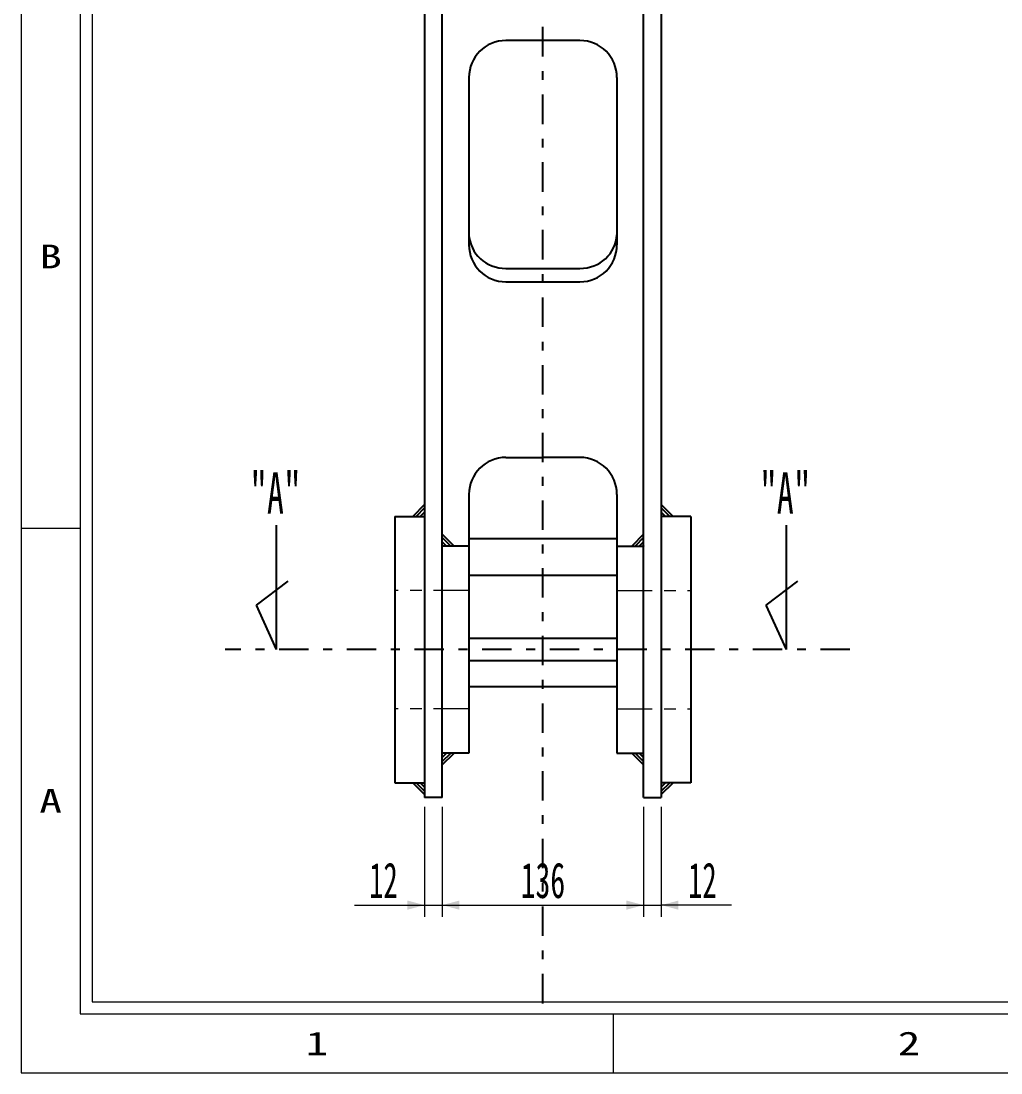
# Model space of a CAD drawing. Header units: millimetres. Extents: x -1604 to 1596, y -1101 to 1107.
# Drawn here: x -1604 to -942, y -1101 to -390 of the extents above; entities that cross this region are included whole.
import ezdxf
from ezdxf.enums import TextEntityAlignment as Align

# ---------------------------------------------------------------- set-up
doc = ezdxf.new("R2010")
doc.units = ezdxf.units.MM
doc.header["$LTSCALE"] = 8
doc.linetypes.add('CENTER', pattern=[5.716318, 2.485356, -1.242678, 0.745607, -1.242678])
doc.linetypes.add('DIVIDE', pattern=[7.953138, 2.982427, -0.994142, 0.994142, -0.994142, 0.994142, -0.994142])
doc.layers.add('ZUWAKU', color=7, linetype='Continuous')
doc.styles.add('FdaStyle0', font='', dxfattribs={"width": 0.633743, "height": 24})
doc.styles.get('FdaStyle0').set_extended_font_data('굴림체')

# ---------------------------------------------------------------- blocks, each defined once
blk = doc.blocks.new('_ArrowFill')
at = {"linetype": 'Continuous'}
blk.add_hatch(color=0, dxfattribs=at).paths.add_polyline_path([(0, 0), (-0.966, 0.259), (-0.966, -0.259)], flags=0)
blk = doc.blocks.new('DA_IMAGEDIMGROUP_13')
at = {"color": 4, "lineweight": 13}
for p, q in [((-1331.37, -921.41), (-1331.37, -995.77)), ((-1319.37, -921.41), (-1319.37, -995.77)), ((-1183.37, -921.41), (-1183.37, -995.77)), ((-1171.37, -921.41), (-1171.37, -995.77)), ((-1378.71, -987.77), (-1331.37, -987.77)), ((-1331.37, -987.77), (-1319.37, -987.77)), ((-1319.37, -987.77), (-1183.37, -987.77)), ((-1183.37, -987.77), (-1171.37, -987.77)), ((-1124.03, -987.77), (-1171.37, -987.77))]:
    blk.add_line(p, q, dxfattribs=at)
at = {"color": 4, "xscale": 12.00001044027347, "yscale": 11.99999790884644}
for p in [(-1331.37, -987.77), (-1183.37, -987.77)]:
    blk.add_blockref('_ArrowFill', p, dxfattribs=at)
at = {"color": 4, "xscale": 12.00001044027347, "yscale": 11.99999790884644, "rotation": 180}
for p in [(-1319.37, -987.77), (-1171.37, -987.77)]:
    blk.add_blockref('_ArrowFill', p, dxfattribs=at)
at = {"color": 3, "style": 'FdaStyle0'}
for s, width, p, p2 in [('12', 0.605455, (-1368.71, -982.97), (-1349.51, -982.97)), ('136', 0.625313, (-1266.37, -982.97), (-1236.37, -982.97)), ('12', 0.605455, (-1153.23, -982.97), (-1134.03, -982.97))]:
    blk.add_text(s, height=24, dxfattribs=dict(at, width=width)).set_placement(p, p2, align=Align.FIT)
blk = doc.blocks.new('DC_GROUP_4')
at = {"layer": 'ZUWAKU', "color": 3, "lineweight": 13}
for p, q in [((-1556, 1058.76), (-1556, -1053.24)), ((-1556, -1053.24), (1548, -1053.24))]:
    blk.add_line(p, q, dxfattribs=at)
blk = doc.blocks.new('DC_GROUP_5')
at = {"layer": 'ZUWAKU', "color": 3, "lineweight": 13}
for p, q in [((-1564, 1066.76), (-1564, -1061.24)), ((-1564, -1061.24), (1556, -1061.24))]:
    blk.add_line(p, q, dxfattribs=at)
blk = doc.blocks.new('DC_GROUP_6')
at = {"layer": 'ZUWAKU', "color": 7, "lineweight": 13}
for p, q in [((-1604, 1106.76), (-1604, -1101.24)), ((-1604, -1101.24), (1596, -1101.24))]:
    blk.add_line(p, q, dxfattribs=at)
blk = doc.blocks.new('DC_GROUP_7')
at = {"layer": 'ZUWAKU', "color": 3, "lineweight": 13}
for p, q in [((-1564, 1066.76), (-1564, -1061.24)), ((-1564, -1061.24), (1556, -1061.24))]:
    blk.add_line(p, q, dxfattribs=at)
blk = doc.blocks.new('DC_GROUP_8')
at = {"layer": 'ZUWAKU', "color": 3, "lineweight": 13}
for p, q in [((-1556, 1058.76), (-1556, -1053.24)), ((-1556, -1053.24), (1548, -1053.24))]:
    blk.add_line(p, q, dxfattribs=at)
blk = doc.blocks.new('DC_GROUP_2')
at = {"layer": 'ZUWAKU', "color": 3, "lineweight": 18}
for p, q in [((-1564, -733.24), (-1604, -733.24)), ((-1204, -1061.24), (-1204, -1101.24))]:
    blk.add_line(p, q, dxfattribs=at)
at = {"layer": 'ZUWAKU', "linetype": 'Continuous'}
for name in ['DC_GROUP_6', 'DC_GROUP_5', 'DC_GROUP_7', 'DC_GROUP_4', 'DC_GROUP_8']:
    blk.add_blockref(name, (0, 0), dxfattribs=at)
at = {"layer": 'ZUWAKU', "color": 3, "style": 'FdaStyle0'}
for s, width, p, p2 in [('B', 1.506429, (-1591.6, -557.24), (-1576.4, -557.24)), ('A', 1.425, (-1591.6, -925.24), (-1576.4, -925.24)), ('1', 2.023561, (-1411.6, -1089.24), (-1396.4, -1089.24)), ('2', 1.485211, (-1011.6, -1089.24), (-996.4, -1089.24))]:
    blk.add_text(s, height=16, dxfattribs=dict(at, width=width)).set_placement(p, p2, align=Align.FIT)

msp = doc.modelspace()

# ---------------------------------------------------------------- linework, layer by layer
at = {"color": 4, "linetype": 'CENTER'}
for p, q in [((-1251.37, -1054.21), (-1251.37, 58.76)), ((-1043.91, -815.01), (-1466.17, -815.01))]:
    msp.add_line(p, q, dxfattribs=at)
at = {"color": 3}
for p, q in [((-1331.37, -8.03), (-1331.37, -915.01)), ((-1319.37, -915.01), (-1319.37, -8.03)), ((-1183.37, -915.01), (-1183.37, -8.03)), ((-1171.37, -8.03), (-1171.37, -915.01)), ((-1226.37, -403.22), (-1276.37, -403.22)), ((-1301.37, -428.22), (-1301.37, -541.4)), ((-1201.37, -428.22), (-1201.37, -541.4)), ((-1276.37, -557.34), (-1226.37, -557.34)), ((-1276.37, -566.4), (-1226.37, -566.4)), ((-1276.37, -685.1), (-1251.37, -685.1)), ((-1226.37, -685.1), (-1251.37, -685.1)), ((-1301.37, -710.1), (-1301.37, -745.01)), ((-1201.37, -710.1), (-1201.37, -745.01)), ((-1331.37, -717.01), (-1339.37, -725.01)), ((-1171.37, -717.01), (-1163.37, -725.01)), ((-1351.37, -725.01), (-1351.37, -905.01)), ((-1351.37, -725.01), (-1331.37, -725.01)), ((-1331.37, -719.25), (-1337.13, -725.01)), ((-1331.37, -722.08), (-1334.3, -725.01)), ((-1331.37, -724.91), (-1331.47, -725.01)), ((-1171.37, -719.25), (-1165.62, -725.01)), ((-1171.37, -722.08), (-1168.45, -725.01)), ((-1171.37, -724.91), (-1171.28, -725.01)), ((-1151.37, -725.01), (-1171.37, -725.01)), ((-1151.37, -725.01), (-1151.37, -905.01)), ((-1431.37, -815.01), (-1431.37, -730.87)), ((-1086.89, -815.01), (-1086.89, -730.87)), ((-1319.37, -737.01), (-1311.37, -745.01)), ((-1319.37, -739.25), (-1313.62, -745.01)), ((-1183.37, -737.01), (-1191.37, -745.01)), ((-1183.37, -739.25), (-1189.13, -745.01)), ((-1319.37, -742.08), (-1316.45, -745.01)), ((-1319.37, -744.91), (-1319.28, -745.01)), ((-1301.37, -745.01), (-1319.37, -745.01)), ((-1301.37, -740.01), (-1201.37, -740.01)), ((-1301.37, -745.01), (-1301.37, -885.01)), ((-1201.37, -745.01), (-1201.37, -885.01)), ((-1201.37, -745.01), (-1183.37, -745.01)), ((-1183.37, -742.08), (-1186.3, -745.01)), ((-1183.37, -744.91), (-1183.47, -745.01)), ((-1201.37, -765.01), (-1301.37, -765.01)), ((-1444.96, -784.9), (-1423.57, -768.86)), ((-1100.48, -784.9), (-1079.09, -768.86)), ((-1431.37, -815.01), (-1444.96, -784.9)), ((-1086.89, -815.01), (-1100.48, -784.9)), ((-1201.37, -807.51), (-1301.37, -807.51)), ((-1201.37, -822.51), (-1301.37, -822.51)), ((-1301.37, -840.01), (-1201.37, -840.01)), ((-1301.37, -885.01), (-1319.37, -885.01)), ((-1319.37, -893.01), (-1311.37, -885.01)), ((-1319.37, -890.76), (-1313.62, -885.01)), ((-1319.37, -887.93), (-1316.45, -885.01)), ((-1319.37, -885.1), (-1319.28, -885.01)), ((-1201.37, -885.01), (-1183.37, -885.01)), ((-1183.37, -893.01), (-1191.37, -885.01)), ((-1183.37, -890.76), (-1189.13, -885.01)), ((-1183.37, -887.93), (-1186.3, -885.01)), ((-1183.37, -885.1), (-1183.47, -885.01)), ((-1351.37, -905.01), (-1331.37, -905.01)), ((-1331.37, -913.01), (-1339.37, -905.01)), ((-1331.37, -910.76), (-1337.13, -905.01)), ((-1331.37, -907.93), (-1334.3, -905.01)), ((-1331.37, -905.1), (-1331.47, -905.01)), ((-1151.37, -905.01), (-1171.37, -905.01)), ((-1171.37, -913.01), (-1163.37, -905.01)), ((-1171.37, -910.76), (-1165.62, -905.01)), ((-1171.37, -907.93), (-1168.45, -905.01)), ((-1171.37, -905.1), (-1171.28, -905.01)), ((-1319.37, -915.01), (-1331.37, -915.01)), ((-1183.37, -915.01), (-1171.37, -915.01))]:
    msp.add_line(p, q, dxfattribs=at)
at = {"color": 4, "linetype": 'DIVIDE', "lineweight": 13}
for p, q in [((-1301.37, -775.01), (-1351.37, -775.01)), ((-1201.37, -775.01), (-1151.37, -775.01)), ((-1301.37, -855.01), (-1351.37, -855.01)), ((-1201.37, -855.01), (-1151.37, -855.01))]:
    msp.add_line(p, q, dxfattribs=at)
at = {"color": 3}
for centre, start, end in [((-1276.37, -428.22), 90, 180), ((-1226.37, -428.22), 0, 90), ((-1276.37, -541.4), 180, 270), ((-1226.37, -541.4), 270, 360), ((-1276.37, -710.1), 90, 180), ((-1226.37, -710.1), 0, 90)]:
    msp.add_arc(centre, 25, start, end, dxfattribs=at)
for centre, start_param, end_param in [((-1276.37, -533.44), 3.187356, 4.712389), ((-1226.37, -533.44), 4.712389, 6.237422)]:
    msp.add_ellipse(centre, major_axis=(25, 0), ratio=0.95621, start_param=start_param, end_param=end_param, dxfattribs=at)

# ---------------------------------------------------------------- block references
at = {"linetype": 'Continuous'}
msp.add_blockref('DA_IMAGEDIMGROUP_13', (0, 0), dxfattribs=at)
at = {"layer": 'ZUWAKU', "linetype": 'Continuous'}
msp.add_blockref('DC_GROUP_2', (0, 0), dxfattribs=at)

# ---------------------------------------------------------------- texts
at = {"color": 3, "style": 'FdaStyle0', "width": 0.66824}
for p, p2 in [((-1449.22, -723.08), (-1415.02, -723.08)), ((-1104.73, -723.08), (-1070.53, -723.08))]:
    msp.add_text('"A"', height=28, dxfattribs=at).set_placement(p, p2, align=Align.FIT)

doc.saveas('drawing.dxf')
